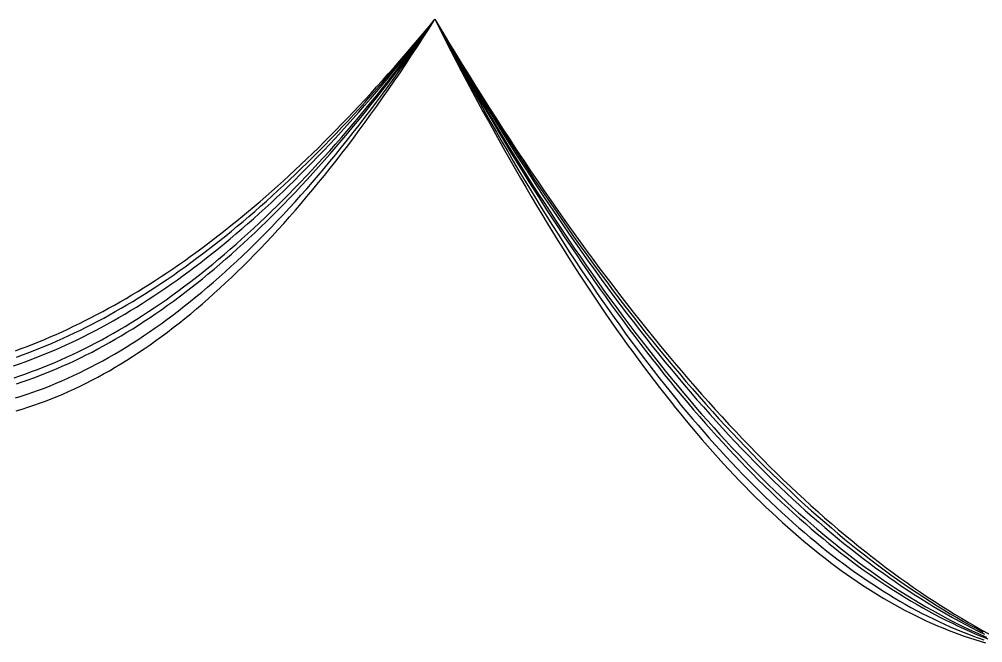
# Model space of a CAD drawing. Header units: metres. Extents: x -87 to 28195, y -4474 to 524.
# Drawn here: x 26855.9 to 27277.8, y -2953.1 to -2680 of the extents above; entities that cross this region are included whole.
import ezdxf

# ---------------------------------------------------------------- set-up
doc = ezdxf.new("R2010")
doc.units = ezdxf.units.M
for name, color, linetype in [('CATENARIES_-10_bare', 7, 'Continuous'), ('CATENARIES_-10_ICE', 7, 'Continuous'), ('CATENARIES_-19_bare', 7, 'Continuous'), ('CATENARIES_-19_HEAVY_ICE', 7, 'Continuous'), ('CATENARIES_0', 7, 'Continuous'), ('CATENARIES_0_ICE', 7, 'Continuous'), ('CATENARIES_50_theoretical', 7, 'Continuous')]:
    doc.layers.add(name, color=color, linetype=linetype)

msp = doc.modelspace()

# ---------------------------------------------------------------- linework, layer by layer
at = {"layer": 'CATENARIES_-10_bare'}
for points in [[(26854.73, -2827.96, 0), (26857.27, -2827.05, 0), (26859.82, -2826.1, 0), (26862.36, -2825.12, 0), (26864.91, -2824.11, 0), (26867.45, -2823.07, 0), (26870, -2822, 0), (26872.54, -2820.89, 0), (26875.08, -2819.75, 0), (26877.63, -2818.58, 0), (26880.17, -2817.38, 0), (26882.72, -2816.14, 0), (26885.26, -2814.88, 0), (26887.81, -2813.58, 0), (26890.35, -2812.25, 0), (26892.89, -2810.88, 0), (26895.44, -2809.49, 0), (26897.98, -2808.06, 0), (26900.53, -2806.6, 0), (26903.07, -2805.11, 0), (26905.62, -2803.58, 0), (26908.16, -2802.03, 0), (26910.7, -2800.44, 0), (26913.25, -2798.82, 0), (26915.79, -2797.17, 0), (26918.34, -2795.48, 0), (26920.88, -2793.77, 0), (26923.43, -2792.02, 0), (26925.97, -2790.24, 0), (26928.51, -2788.42, 0), (26931.06, -2786.58, 0), (26933.6, -2784.7, 0), (26936.15, -2782.79, 0), (26938.69, -2780.85, 0), (26941.24, -2778.87, 0), (26943.78, -2776.87, 0), (26946.32, -2774.83, 0), (26948.87, -2772.76, 0), (26951.41, -2770.66, 0), (26953.96, -2768.52, 0), (26956.5, -2766.36, 0), (26959.05, -2764.16, 0), (26961.59, -2761.93, 0), (26964.14, -2759.66, 0), (26966.68, -2757.37, 0), (26969.22, -2755.04, 0), (26971.77, -2752.68, 0), (26974.31, -2750.29, 0), (26976.86, -2747.86, 0), (26979.4, -2745.4, 0), (26981.95, -2742.92, 0), (26984.49, -2740.39, 0), (26987.03, -2737.84, 0), (26989.58, -2735.26, 0), (26992.12, -2732.64, 0), (26994.67, -2729.99, 0), (26997.21, -2727.31, 0), (26999.76, -2724.59, 0), (27002.3, -2721.84, 0), (27004.84, -2719.06, 0), (27007.39, -2716.25, 0), (27009.93, -2713.41, 0), (27012.48, -2710.53, 0), (27015.02, -2707.63, 0), (27017.57, -2704.69, 0), (27020.11, -2701.71, 0), (27022.65, -2698.71, 0), (27025.2, -2695.67, 0), (27027.74, -2692.6, 0), (27030.29, -2689.5, 0), (27032.83, -2686.37, 0), (27035.38, -2683.2, 0), (27037.92, -2680, 0)], [(27037.92, -2680, 0), (27040.81, -2684.95, 0), (27043.71, -2689.86, 0), (27046.6, -2694.72, 0), (27049.49, -2699.55, 0), (27052.39, -2704.33, 0), (27055.28, -2709.07, 0), (27058.18, -2713.76, 0), (27061.07, -2718.42, 0), (27063.96, -2723.03, 0), (27066.86, -2727.6, 0), (27069.75, -2732.13, 0), (27072.64, -2736.62, 0), (27075.54, -2741.07, 0), (27078.43, -2745.47, 0), (27081.32, -2749.83, 0), (27084.22, -2754.15, 0), (27087.11, -2758.43, 0), (27090, -2762.66, 0), (27092.9, -2766.86, 0), (27095.79, -2771.01, 0), (27098.69, -2775.12, 0), (27101.58, -2779.19, 0), (27104.47, -2783.21, 0), (27107.37, -2787.2, 0), (27110.26, -2791.14, 0), (27113.15, -2795.04, 0), (27116.05, -2798.9, 0), (27118.94, -2802.72, 0), (27121.83, -2806.49, 0), (27124.73, -2810.22, 0), (27127.62, -2813.92, 0), (27130.52, -2817.57, 0), (27133.41, -2821.17, 0), (27136.3, -2824.74, 0), (27139.2, -2828.26, 0), (27142.09, -2831.75, 0), (27144.98, -2835.19, 0), (27147.88, -2838.59, 0), (27150.77, -2841.94, 0), (27153.66, -2845.26, 0), (27156.56, -2848.53, 0), (27159.45, -2851.77, 0), (27162.34, -2854.96, 0), (27165.24, -2858.1, 0), (27168.13, -2861.21, 0), (27171.03, -2864.28, 0), (27173.92, -2867.3, 0), (27176.81, -2870.28, 0), (27179.71, -2873.22, 0), (27182.6, -2876.12, 0), (27185.49, -2878.98, 0), (27188.39, -2881.79, 0), (27191.28, -2884.57, 0), (27194.17, -2887.3, 0), (27197.07, -2889.99, 0), (27199.96, -2892.64, 0), (27202.85, -2895.24, 0), (27205.75, -2897.81, 0), (27208.64, -2900.33, 0), (27211.54, -2902.81, 0), (27214.43, -2905.25, 0), (27217.32, -2907.65, 0), (27220.22, -2910.01, 0), (27223.11, -2912.32, 0), (27226, -2914.6, 0), (27228.9, -2916.83, 0), (27231.79, -2919.02, 0), (27234.68, -2921.17, 0), (27237.58, -2923.28, 0), (27240.47, -2925.34, 0), (27243.37, -2927.37, 0), (27246.26, -2929.35, 0), (27249.15, -2931.29, 0), (27252.05, -2933.19, 0), (27254.94, -2935.05, 0), (27257.83, -2936.87, 0), (27260.73, -2938.64, 0), (27263.62, -2940.37, 0), (27266.51, -2942.07, 0), (27269.41, -2943.72, 0), (27272.3, -2945.32, 0), (27275.19, -2946.89, 0), (27278.09, -2948.42, 0)]]:
    msp.add_polyline3d(points, dxfattribs=at)
at = {"layer": 'CATENARIES_-10_ICE'}
for points in [[(26853.63, -2836.99, 0), (26856.19, -2836.15, 0), (26858.75, -2835.27, 0), (26861.3, -2834.35, 0), (26863.86, -2833.39, 0), (26866.42, -2832.4, 0), (26868.98, -2831.36, 0), (26871.54, -2830.29, 0), (26874.1, -2829.19, 0), (26876.66, -2828.04, 0), (26879.22, -2826.86, 0), (26881.78, -2825.64, 0), (26884.34, -2824.38, 0), (26886.9, -2823.08, 0), (26889.46, -2821.75, 0), (26892.02, -2820.38, 0), (26894.58, -2818.97, 0), (26897.14, -2817.53, 0), (26899.7, -2816.04, 0), (26902.26, -2814.52, 0), (26904.82, -2812.96, 0), (26907.38, -2811.37, 0), (26909.94, -2809.73, 0), (26912.5, -2808.06, 0), (26915.06, -2806.35, 0), (26917.62, -2804.61, 0), (26920.18, -2802.82, 0), (26922.74, -2801, 0), (26925.3, -2799.14, 0), (26927.86, -2797.25, 0), (26930.42, -2795.31, 0), (26932.97, -2793.34, 0), (26935.53, -2791.33, 0), (26938.09, -2789.28, 0), (26940.65, -2787.2, 0), (26943.21, -2785.07, 0), (26945.77, -2782.91, 0), (26948.33, -2780.71, 0), (26950.89, -2778.48, 0), (26953.45, -2776.2, 0), (26956.01, -2773.89, 0), (26958.57, -2771.54, 0), (26961.13, -2769.16, 0), (26963.69, -2766.73, 0), (26966.25, -2764.27, 0), (26968.81, -2761.77, 0), (26971.37, -2759.23, 0), (26973.93, -2756.66, 0), (26976.49, -2754.04, 0), (26979.05, -2751.39, 0), (26981.61, -2748.71, 0), (26984.17, -2745.98, 0), (26986.73, -2743.22, 0), (26989.29, -2740.41, 0), (26991.85, -2737.57, 0), (26994.41, -2734.7, 0), (26996.97, -2731.78, 0), (26999.53, -2728.83, 0), (27002.09, -2725.84, 0), (27004.64, -2722.81, 0), (27007.2, -2719.74, 0), (27009.76, -2716.64, 0), (27012.32, -2713.5, 0), (27014.88, -2710.32, 0), (27017.44, -2707.1, 0), (27020, -2703.85, 0), (27022.56, -2700.55, 0), (27025.12, -2697.22, 0), (27027.68, -2693.85, 0), (27030.24, -2690.45, 0), (27032.8, -2687, 0), (27035.36, -2683.52, 0), (27037.92, -2680, 0)], [(27037.92, -2680, 0), (27040.57, -2684.81, 0), (27043.23, -2689.58, 0), (27045.88, -2694.3, 0), (27048.54, -2698.99, 0), (27051.19, -2703.63, 0), (27053.85, -2708.24, 0), (27056.5, -2712.8, 0), (27059.16, -2717.32, 0), (27061.81, -2721.8, 0), (27064.47, -2726.24, 0), (27067.12, -2730.64, 0), (27069.78, -2735, 0), (27072.43, -2739.32, 0), (27075.09, -2743.59, 0), (27077.74, -2747.83, 0), (27080.4, -2752.02, 0), (27083.05, -2756.17, 0), (27085.71, -2760.29, 0), (27088.36, -2764.36, 0), (27091.02, -2768.39, 0), (27093.67, -2772.38, 0), (27096.33, -2776.33, 0), (27098.98, -2780.24, 0), (27101.64, -2784.1, 0), (27104.29, -2787.93, 0), (27106.95, -2791.72, 0), (27109.6, -2795.46, 0), (27112.26, -2799.17, 0), (27114.91, -2802.83, 0), (27117.57, -2806.45, 0), (27120.22, -2810.04, 0), (27122.88, -2813.58, 0), (27125.53, -2817.08, 0), (27128.19, -2820.54, 0), (27130.84, -2823.96, 0), (27133.5, -2827.34, 0), (27136.15, -2830.67, 0), (27138.81, -2833.97, 0), (27141.46, -2837.23, 0), (27144.12, -2840.44, 0), (27146.77, -2843.62, 0), (27149.43, -2846.75, 0), (27152.08, -2849.85, 0), (27154.74, -2852.9, 0), (27157.39, -2855.91, 0), (27160.05, -2858.88, 0), (27162.7, -2861.81, 0), (27165.36, -2864.7, 0), (27168.01, -2867.55, 0), (27170.67, -2870.36, 0), (27173.32, -2873.13, 0), (27175.98, -2875.86, 0), (27178.63, -2878.55, 0), (27181.29, -2881.2, 0), (27183.94, -2883.8, 0), (27186.6, -2886.37, 0), (27189.25, -2888.89, 0), (27191.91, -2891.38, 0), (27194.56, -2893.82, 0), (27197.22, -2896.23, 0), (27199.87, -2898.59, 0), (27202.53, -2900.91, 0), (27205.18, -2903.19, 0), (27207.84, -2905.44, 0), (27210.49, -2907.64, 0), (27213.15, -2909.8, 0), (27215.8, -2911.92, 0), (27218.46, -2914, 0), (27221.11, -2916.04, 0), (27223.77, -2918.03, 0), (27226.42, -2919.99, 0), (27229.08, -2921.91, 0), (27231.73, -2923.79, 0), (27234.39, -2925.62, 0), (27237.04, -2927.42, 0), (27239.7, -2929.17, 0), (27242.35, -2930.89, 0), (27245.01, -2932.56, 0), (27247.66, -2934.2, 0), (27250.32, -2935.79, 0), (27252.97, -2937.35, 0), (27255.63, -2938.86, 0), (27258.28, -2940.33, 0), (27260.94, -2941.76, 0), (27263.59, -2943.15, 0), (27266.25, -2944.51, 0), (27268.9, -2945.82, 0), (27271.56, -2947.09, 0), (27274.21, -2948.32, 0), (27276.87, -2949.51, 0), (27279.52, -2950.65, 0)]]:
    msp.add_polyline3d(points, dxfattribs=at)
at = {"layer": 'CATENARIES_-19_bare'}
for points in [[(26854.22, -2825.16, 0), (26856.77, -2824.23, 0), (26859.32, -2823.27, 0), (26861.87, -2822.28, 0), (26864.42, -2821.26, 0), (26866.97, -2820.2, 0), (26869.52, -2819.12, 0), (26872.08, -2818.01, 0), (26874.63, -2816.86, 0), (26877.18, -2815.69, 0), (26879.73, -2814.48, 0), (26882.28, -2813.25, 0), (26884.83, -2811.98, 0), (26887.38, -2810.68, 0), (26889.94, -2809.36, 0), (26892.49, -2808, 0), (26895.04, -2806.61, 0), (26897.59, -2805.19, 0), (26900.14, -2803.74, 0), (26902.69, -2802.26, 0), (26905.24, -2800.75, 0), (26907.8, -2799.21, 0), (26910.35, -2797.63, 0), (26912.9, -2796.03, 0), (26915.45, -2794.4, 0), (26918, -2792.73, 0), (26920.55, -2791.04, 0), (26923.1, -2789.32, 0), (26925.66, -2787.56, 0), (26928.21, -2785.77, 0), (26930.76, -2783.96, 0), (26933.31, -2782.11, 0), (26935.86, -2780.23, 0), (26938.41, -2778.32, 0), (26940.97, -2776.38, 0), (26943.52, -2774.41, 0), (26946.07, -2772.41, 0), (26948.62, -2770.38, 0), (26951.17, -2768.32, 0), (26953.72, -2766.23, 0), (26956.27, -2764.11, 0), (26958.83, -2761.95, 0), (26961.38, -2759.77, 0), (26963.93, -2757.56, 0), (26966.48, -2755.31, 0), (26969.03, -2753.04, 0), (26971.58, -2750.73, 0), (26974.13, -2748.39, 0), (26976.69, -2746.02, 0), (26979.24, -2743.63, 0), (26981.79, -2741.2, 0), (26984.34, -2738.74, 0), (26986.89, -2736.25, 0), (26989.44, -2733.73, 0), (26991.99, -2731.17, 0), (26994.55, -2728.59, 0), (26997.1, -2725.98, 0), (26999.65, -2723.34, 0), (27002.2, -2720.66, 0), (27004.75, -2717.96, 0), (27007.3, -2715.22, 0), (27009.85, -2712.46, 0), (27012.41, -2709.66, 0), (27014.96, -2706.83, 0), (27017.51, -2703.97, 0), (27020.06, -2701.08, 0), (27022.61, -2698.16, 0), (27025.16, -2695.21, 0), (27027.71, -2692.23, 0), (27030.27, -2689.22, 0), (27032.82, -2686.18, 0), (27035.37, -2683.1, 0), (27037.92, -2680, 0)], [(27037.92, -2680, 0), (27040.91, -2685.02, 0), (27043.91, -2689.99, 0), (27046.9, -2694.93, 0), (27049.9, -2699.82, 0), (27052.89, -2704.67, 0), (27055.89, -2709.47, 0), (27058.88, -2714.24, 0), (27061.88, -2718.96, 0), (27064.87, -2723.63, 0), (27067.87, -2728.27, 0), (27070.86, -2732.86, 0), (27073.85, -2737.41, 0), (27076.85, -2741.92, 0), (27079.84, -2746.39, 0), (27082.84, -2750.81, 0), (27085.83, -2755.19, 0), (27088.83, -2759.53, 0), (27091.82, -2763.82, 0), (27094.82, -2768.08, 0), (27097.81, -2772.29, 0), (27100.81, -2776.45, 0), (27103.8, -2780.58, 0), (27106.79, -2784.66, 0), (27109.79, -2788.7, 0), (27112.78, -2792.7, 0), (27115.78, -2796.66, 0), (27118.77, -2800.57, 0), (27121.77, -2804.44, 0), (27124.76, -2808.27, 0), (27127.76, -2812.06, 0), (27130.75, -2815.8, 0), (27133.75, -2819.51, 0), (27136.74, -2823.17, 0), (27139.73, -2826.78, 0), (27142.73, -2830.36, 0), (27145.72, -2833.89, 0), (27148.72, -2837.38, 0), (27151.71, -2840.83, 0), (27154.71, -2844.23, 0), (27157.7, -2847.6, 0), (27160.7, -2850.92, 0), (27163.69, -2854.2, 0), (27166.68, -2857.44, 0), (27169.68, -2860.63, 0), (27172.67, -2863.78, 0), (27175.67, -2866.89, 0), (27178.66, -2869.96, 0), (27181.66, -2872.98, 0), (27184.65, -2875.97, 0), (27187.65, -2878.91, 0), (27190.64, -2881.81, 0), (27193.64, -2884.66, 0), (27196.63, -2887.48, 0), (27199.62, -2890.25, 0), (27202.62, -2892.98, 0), (27205.61, -2895.67, 0), (27208.61, -2898.31, 0), (27211.6, -2900.92, 0), (27214.6, -2903.48, 0), (27217.59, -2906, 0), (27220.59, -2908.47, 0), (27223.58, -2910.91, 0), (27226.58, -2913.3, 0), (27229.57, -2915.65, 0), (27232.56, -2917.96, 0), (27235.56, -2920.22, 0), (27238.55, -2922.45, 0), (27241.55, -2924.63, 0), (27244.54, -2926.77, 0), (27247.54, -2928.87, 0), (27250.53, -2930.92, 0), (27253.53, -2932.94, 0), (27256.52, -2934.91, 0), (27259.52, -2936.84, 0), (27262.51, -2938.72, 0), (27265.5, -2940.57, 0), (27268.5, -2942.37, 0), (27271.49, -2944.13, 0), (27274.49, -2945.85, 0), (27277.48, -2947.53, 0), (27280.48, -2949.16, 0)]]:
    msp.add_polyline3d(points, dxfattribs=at)
at = {"layer": 'CATENARIES_-19_HEAVY_ICE'}
for points in [[(26854.2, -2845.87, 0), (26856.76, -2845.09, 0), (26859.31, -2844.26, 0), (26861.86, -2843.38, 0), (26864.41, -2842.47, 0), (26866.96, -2841.51, 0), (26869.51, -2840.51, 0), (26872.07, -2839.46, 0), (26874.62, -2838.38, 0), (26877.17, -2837.25, 0), (26879.72, -2836.08, 0), (26882.27, -2834.86, 0), (26884.82, -2833.61, 0), (26887.37, -2832.31, 0), (26889.93, -2830.97, 0), (26892.48, -2829.58, 0), (26895.03, -2828.15, 0), (26897.58, -2826.68, 0), (26900.13, -2825.17, 0), (26902.68, -2823.62, 0), (26905.24, -2822.02, 0), (26907.79, -2820.38, 0), (26910.34, -2818.7, 0), (26912.89, -2816.97, 0), (26915.44, -2815.2, 0), (26917.99, -2813.39, 0), (26920.55, -2811.54, 0), (26923.1, -2809.64, 0), (26925.65, -2807.7, 0), (26928.2, -2805.72, 0), (26930.75, -2803.69, 0), (26933.3, -2801.63, 0), (26935.86, -2799.52, 0), (26938.41, -2797.36, 0), (26940.96, -2795.17, 0), (26943.51, -2792.93, 0), (26946.06, -2790.65, 0), (26948.61, -2788.32, 0), (26951.17, -2785.96, 0), (26953.72, -2783.55, 0), (26956.27, -2781.1, 0), (26958.82, -2778.6, 0), (26961.37, -2776.06, 0), (26963.92, -2773.48, 0), (26966.47, -2770.86, 0), (26969.03, -2768.19, 0), (26971.58, -2765.49, 0), (26974.13, -2762.73, 0), (26976.68, -2759.94, 0), (26979.23, -2757.1, 0), (26981.78, -2754.22, 0), (26984.34, -2751.3, 0), (26986.89, -2748.33, 0), (26989.44, -2745.32, 0), (26991.99, -2742.27, 0), (26994.54, -2739.18, 0), (26997.09, -2736.04, 0), (26999.65, -2732.86, 0), (27002.2, -2729.64, 0), (27004.75, -2726.37, 0), (27007.3, -2723.06, 0), (27009.85, -2719.71, 0), (27012.4, -2716.31, 0), (27014.96, -2712.88, 0), (27017.51, -2709.4, 0), (27020.06, -2705.87, 0), (27022.61, -2702.3, 0), (27025.16, -2698.69, 0), (27027.71, -2695.04, 0), (27030.27, -2691.35, 0), (27032.82, -2687.61, 0), (27035.37, -2683.83, 0), (27037.92, -2680, 0)], [(27037.92, -2680, 0), (27040.37, -2684.7, 0), (27042.83, -2689.36, 0), (27045.28, -2693.98, 0), (27047.73, -2698.56, 0), (27050.18, -2703.11, 0), (27052.64, -2707.61, 0), (27055.09, -2712.07, 0), (27057.54, -2716.49, 0), (27059.99, -2720.87, 0), (27062.45, -2725.21, 0), (27064.9, -2729.51, 0), (27067.35, -2733.77, 0), (27069.8, -2737.99, 0), (27072.26, -2742.18, 0), (27074.71, -2746.32, 0), (27077.16, -2750.42, 0), (27079.62, -2754.48, 0), (27082.07, -2758.5, 0), (27084.52, -2762.48, 0), (27086.97, -2766.43, 0), (27089.43, -2770.33, 0), (27091.88, -2774.19, 0), (27094.33, -2778.01, 0), (27096.78, -2781.8, 0), (27099.24, -2785.54, 0), (27101.69, -2789.24, 0), (27104.14, -2792.91, 0), (27106.59, -2796.53, 0), (27109.05, -2800.11, 0), (27111.5, -2803.66, 0), (27113.95, -2807.16, 0), (27116.41, -2810.63, 0), (27118.86, -2814.05, 0), (27121.31, -2817.44, 0), (27123.76, -2820.78, 0), (27126.22, -2824.09, 0), (27128.67, -2827.36, 0), (27131.12, -2830.58, 0), (27133.57, -2833.77, 0), (27136.03, -2836.92, 0), (27138.48, -2840.02, 0), (27140.93, -2843.09, 0), (27143.38, -2846.12, 0), (27145.84, -2849.11, 0), (27148.29, -2852.06, 0), (27150.74, -2854.97, 0), (27153.2, -2857.84, 0), (27155.65, -2860.67, 0), (27158.1, -2863.46, 0), (27160.55, -2866.21, 0), (27163.01, -2868.92, 0), (27165.46, -2871.59, 0), (27167.91, -2874.22, 0), (27170.36, -2876.81, 0), (27172.82, -2879.37, 0), (27175.27, -2881.88, 0), (27177.72, -2884.35, 0), (27180.17, -2886.79, 0), (27182.63, -2889.18, 0), (27185.08, -2891.54, 0), (27187.53, -2893.86, 0), (27189.99, -2896.13, 0), (27192.44, -2898.37, 0), (27194.89, -2900.57, 0), (27197.34, -2902.72, 0), (27199.8, -2904.84, 0), (27202.25, -2906.92, 0), (27204.7, -2908.96, 0), (27207.15, -2910.96, 0), (27209.61, -2912.92, 0), (27212.06, -2914.84, 0), (27214.51, -2916.72, 0), (27216.96, -2918.56, 0), (27219.42, -2920.37, 0), (27221.87, -2922.13, 0), (27224.32, -2923.85, 0), (27226.78, -2925.54, 0), (27229.23, -2927.18, 0), (27231.68, -2928.79, 0), (27234.13, -2930.35, 0), (27236.59, -2931.88, 0), (27239.04, -2933.37, 0), (27241.49, -2934.82, 0), (27243.94, -2936.22, 0), (27246.4, -2937.59, 0), (27248.85, -2938.92, 0), (27251.3, -2940.21, 0), (27253.75, -2941.46, 0), (27256.21, -2942.67, 0), (27258.66, -2943.85, 0), (27261.11, -2944.98, 0), (27263.57, -2946.07, 0), (27266.02, -2947.13, 0), (27268.47, -2948.14, 0), (27270.92, -2949.11, 0), (27273.38, -2950.05, 0), (27275.83, -2950.95, 0), (27278.28, -2951.8, 0)]]:
    msp.add_polyline3d(points, dxfattribs=at)
at = {"layer": 'CATENARIES_0'}
for points in [[(26853.4, -2831.78, 0), (26855.96, -2830.9, 0), (26858.53, -2829.98, 0), (26861.09, -2829.03, 0), (26863.65, -2828.05, 0), (26866.21, -2827.03, 0), (26868.78, -2825.98, 0), (26871.34, -2824.89, 0), (26873.9, -2823.77, 0), (26876.46, -2822.61, 0), (26879.03, -2821.42, 0), (26881.59, -2820.2, 0), (26884.15, -2818.94, 0), (26886.72, -2817.64, 0), (26889.28, -2816.31, 0), (26891.84, -2814.95, 0), (26894.4, -2813.55, 0), (26896.97, -2812.12, 0), (26899.53, -2810.65, 0), (26902.09, -2809.15, 0), (26904.66, -2807.61, 0), (26907.22, -2806.04, 0), (26909.78, -2804.44, 0), (26912.34, -2802.8, 0), (26914.91, -2801.12, 0), (26917.47, -2799.41, 0), (26920.03, -2797.67, 0), (26922.59, -2795.89, 0), (26925.16, -2794.08, 0), (26927.72, -2792.23, 0), (26930.28, -2790.35, 0), (26932.85, -2788.43, 0), (26935.41, -2786.48, 0), (26937.97, -2784.49, 0), (26940.53, -2782.47, 0), (26943.1, -2780.42, 0), (26945.66, -2778.33, 0), (26948.22, -2776.2, 0), (26950.79, -2774.04, 0), (26953.35, -2771.85, 0), (26955.91, -2769.62, 0), (26958.47, -2767.36, 0), (26961.04, -2765.06, 0), (26963.6, -2762.73, 0), (26966.16, -2760.36, 0), (26968.72, -2757.96, 0), (26971.29, -2755.52, 0), (26973.85, -2753.05, 0), (26976.41, -2750.55, 0), (26978.98, -2748.01, 0), (26981.54, -2745.43, 0), (26984.1, -2742.82, 0), (26986.66, -2740.18, 0), (26989.23, -2737.5, 0), (26991.79, -2734.79, 0), (26994.35, -2732.04, 0), (26996.92, -2729.25, 0), (26999.48, -2726.44, 0), (27002.04, -2723.58, 0), (27004.6, -2720.7, 0), (27007.17, -2717.77, 0), (27009.73, -2714.82, 0), (27012.29, -2711.83, 0), (27014.85, -2708.8, 0), (27017.42, -2705.74, 0), (27019.98, -2702.64, 0), (27022.54, -2699.51, 0), (27025.11, -2696.35, 0), (27027.67, -2693.15, 0), (27030.23, -2689.91, 0), (27032.79, -2686.64, 0), (27035.36, -2683.34, 0), (27037.92, -2680, 0)], [(27037.92, -2680, 0), (27040.72, -2684.9, 0), (27043.52, -2689.75, 0), (27046.32, -2694.57, 0), (27049.12, -2699.34, 0), (27051.92, -2704.07, 0), (27054.72, -2708.76, 0), (27057.51, -2713.4, 0), (27060.31, -2718.01, 0), (27063.11, -2722.57, 0), (27065.91, -2727.09, 0), (27068.71, -2731.57, 0), (27071.51, -2736.01, 0), (27074.31, -2740.41, 0), (27077.11, -2744.76, 0), (27079.91, -2749.08, 0), (27082.71, -2753.35, 0), (27085.51, -2757.58, 0), (27088.31, -2761.77, 0), (27091.11, -2765.91, 0), (27093.9, -2770.02, 0), (27096.7, -2774.08, 0), (27099.5, -2778.1, 0), (27102.3, -2782.08, 0), (27105.1, -2786.02, 0), (27107.9, -2789.92, 0), (27110.7, -2793.77, 0), (27113.5, -2797.59, 0), (27116.3, -2801.36, 0), (27119.1, -2805.09, 0), (27121.9, -2808.78, 0), (27124.7, -2812.43, 0), (27127.5, -2816.04, 0), (27130.29, -2819.6, 0), (27133.09, -2823.12, 0), (27135.89, -2826.61, 0), (27138.69, -2830.05, 0), (27141.49, -2833.45, 0), (27144.29, -2836.8, 0), (27147.09, -2840.12, 0), (27149.89, -2843.39, 0), (27152.69, -2846.63, 0), (27155.49, -2849.82, 0), (27158.29, -2852.97, 0), (27161.09, -2856.08, 0), (27163.89, -2859.14, 0), (27166.68, -2862.17, 0), (27169.48, -2865.16, 0), (27172.28, -2868.1, 0), (27175.08, -2871, 0), (27177.88, -2873.86, 0), (27180.68, -2876.68, 0), (27183.48, -2879.46, 0), (27186.28, -2882.19, 0), (27189.08, -2884.89, 0), (27191.88, -2887.54, 0), (27194.68, -2890.15, 0), (27197.48, -2892.73, 0), (27200.28, -2895.26, 0), (27203.08, -2897.74, 0), (27205.87, -2900.19, 0), (27208.67, -2902.6, 0), (27211.47, -2904.96, 0), (27214.27, -2907.28, 0), (27217.07, -2909.56, 0), (27219.87, -2911.81, 0), (27222.67, -2914, 0), (27225.47, -2916.16, 0), (27228.27, -2918.28, 0), (27231.07, -2920.35, 0), (27233.87, -2922.39, 0), (27236.67, -2924.38, 0), (27239.47, -2926.33, 0), (27242.26, -2928.24, 0), (27245.06, -2930.11, 0), (27247.86, -2931.94, 0), (27250.66, -2933.73, 0), (27253.46, -2935.47, 0), (27256.26, -2937.17, 0), (27259.06, -2938.84, 0), (27261.86, -2940.46, 0), (27264.66, -2942.04, 0), (27267.46, -2943.58, 0), (27270.26, -2945.08, 0), (27273.06, -2946.53, 0), (27275.86, -2947.95, 0), (27278.65, -2949.32, 0)]]:
    msp.add_polyline3d(points, dxfattribs=at)
at = {"layer": 'CATENARIES_0_ICE'}
for points in [[(26854.69, -2839.63, 0), (26857.23, -2838.8, 0), (26859.78, -2837.93, 0), (26862.32, -2837.01, 0), (26864.87, -2836.06, 0), (26867.41, -2835.07, 0), (26869.96, -2834.04, 0), (26872.5, -2832.97, 0), (26875.05, -2831.87, 0), (26877.59, -2830.72, 0), (26880.14, -2829.54, 0), (26882.68, -2828.31, 0), (26885.23, -2827.05, 0), (26887.77, -2825.75, 0), (26890.32, -2824.41, 0), (26892.86, -2823.03, 0), (26895.41, -2821.61, 0), (26897.95, -2820.15, 0), (26900.5, -2818.66, 0), (26903.04, -2817.12, 0), (26905.59, -2815.55, 0), (26908.13, -2813.94, 0), (26910.68, -2812.29, 0), (26913.22, -2810.6, 0), (26915.77, -2808.87, 0), (26918.31, -2807.1, 0), (26920.86, -2805.29, 0), (26923.4, -2803.45, 0), (26925.95, -2801.56, 0), (26928.49, -2799.64, 0), (26931.04, -2797.67, 0), (26933.58, -2795.67, 0), (26936.12, -2793.63, 0), (26938.67, -2791.55, 0), (26941.21, -2789.43, 0), (26943.76, -2787.28, 0), (26946.3, -2785.08, 0), (26948.85, -2782.84, 0), (26951.39, -2780.57, 0), (26953.94, -2778.26, 0), (26956.48, -2775.9, 0), (26959.03, -2773.51, 0), (26961.57, -2771.08, 0), (26964.12, -2768.61, 0), (26966.66, -2766.1, 0), (26969.21, -2763.56, 0), (26971.75, -2760.97, 0), (26974.3, -2758.34, 0), (26976.84, -2755.68, 0), (26979.39, -2752.98, 0), (26981.93, -2750.23, 0), (26984.48, -2747.45, 0), (26987.02, -2744.63, 0), (26989.57, -2741.77, 0), (26992.11, -2738.87, 0), (26994.66, -2735.93, 0), (26997.2, -2732.96, 0), (26999.75, -2729.94, 0), (27002.29, -2726.88, 0), (27004.84, -2723.79, 0), (27007.38, -2720.66, 0), (27009.93, -2717.48, 0), (27012.47, -2714.27, 0), (27015.02, -2711.02, 0), (27017.56, -2707.73, 0), (27020.11, -2704.4, 0), (27022.65, -2701.03, 0), (27025.2, -2697.63, 0), (27027.74, -2694.18, 0), (27030.29, -2690.69, 0), (27032.83, -2687.17, 0), (27035.38, -2683.6, 0), (27037.92, -2680, 0)], [(27037.92, -2680, 0), (27040.5, -2684.75, 0), (27043.07, -2689.47, 0), (27045.65, -2694.14, 0), (27048.22, -2698.77, 0), (27050.8, -2703.36, 0), (27053.37, -2707.92, 0), (27055.95, -2712.43, 0), (27058.52, -2716.9, 0), (27061.1, -2721.33, 0), (27063.67, -2725.72, 0), (27066.25, -2730.07, 0), (27068.82, -2734.38, 0), (27071.4, -2738.65, 0), (27073.97, -2742.88, 0), (27076.55, -2747.07, 0), (27079.12, -2751.22, 0), (27081.7, -2755.32, 0), (27084.28, -2759.39, 0), (27086.85, -2763.42, 0), (27089.43, -2767.41, 0), (27092, -2771.35, 0), (27094.58, -2775.26, 0), (27097.15, -2779.13, 0), (27099.73, -2782.96, 0), (27102.3, -2786.74, 0), (27104.88, -2790.49, 0), (27107.45, -2794.19, 0), (27110.03, -2797.86, 0), (27112.6, -2801.49, 0), (27115.18, -2805.07, 0), (27117.75, -2808.62, 0), (27120.33, -2812.12, 0), (27122.9, -2815.59, 0), (27125.48, -2819.01, 0), (27128.06, -2822.4, 0), (27130.63, -2825.74, 0), (27133.21, -2829.05, 0), (27135.78, -2832.31, 0), (27138.36, -2835.54, 0), (27140.93, -2838.72, 0), (27143.51, -2841.86, 0), (27146.08, -2844.97, 0), (27148.66, -2848.03, 0), (27151.23, -2851.06, 0), (27153.81, -2854.04, 0), (27156.38, -2856.99, 0), (27158.96, -2859.89, 0), (27161.53, -2862.76, 0), (27164.11, -2865.58, 0), (27166.68, -2868.36, 0), (27169.26, -2871.11, 0), (27171.84, -2873.81, 0), (27174.41, -2876.48, 0), (27176.99, -2879.1, 0), (27179.56, -2881.69, 0), (27182.14, -2884.23, 0), (27184.71, -2886.73, 0), (27187.29, -2889.2, 0), (27189.86, -2891.62, 0), (27192.44, -2894.01, 0), (27195.01, -2896.35, 0), (27197.59, -2898.66, 0), (27200.16, -2900.92, 0), (27202.74, -2903.15, 0), (27205.31, -2905.33, 0), (27207.89, -2907.48, 0), (27210.47, -2909.58, 0), (27213.04, -2911.65, 0), (27215.62, -2913.67, 0), (27218.19, -2915.66, 0), (27220.77, -2917.6, 0), (27223.34, -2919.51, 0), (27225.92, -2921.38, 0), (27228.49, -2923.2, 0), (27231.07, -2924.99, 0), (27233.64, -2926.73, 0), (27236.22, -2928.44, 0), (27238.79, -2930.11, 0), (27241.37, -2931.73, 0), (27243.94, -2933.32, 0), (27246.52, -2934.87, 0), (27249.09, -2936.38, 0), (27251.67, -2937.84, 0), (27254.25, -2939.27, 0), (27256.82, -2940.66, 0), (27259.4, -2942.01, 0), (27261.97, -2943.32, 0), (27264.55, -2944.58, 0), (27267.12, -2945.81, 0), (27269.7, -2947, 0), (27272.27, -2948.15, 0), (27274.85, -2949.26, 0), (27277.42, -2950.33, 0), (27280, -2951.36, 0)]]:
    msp.add_polyline3d(points, dxfattribs=at)
at = {"layer": 'CATENARIES_50_theoretical'}
for points in [[(26854.63, -2851.48, 0), (26857.18, -2850.72, 0), (26859.72, -2849.92, 0), (26862.27, -2849.08, 0), (26864.81, -2848.19, 0), (26867.36, -2847.25, 0), (26869.9, -2846.27, 0), (26872.45, -2845.24, 0), (26875, -2844.16, 0), (26877.54, -2843.04, 0), (26880.09, -2841.88, 0), (26882.63, -2840.67, 0), (26885.18, -2839.41, 0), (26887.72, -2838.11, 0), (26890.27, -2836.76, 0), (26892.82, -2835.36, 0), (26895.36, -2833.92, 0), (26897.91, -2832.44, 0), (26900.45, -2830.9, 0), (26903, -2829.33, 0), (26905.54, -2827.7, 0), (26908.09, -2826.03, 0), (26910.63, -2824.32, 0), (26913.18, -2822.56, 0), (26915.73, -2820.75, 0), (26918.27, -2818.9, 0), (26920.82, -2817, 0), (26923.36, -2815.06, 0), (26925.91, -2813.07, 0), (26928.45, -2811.03, 0), (26931, -2808.95, 0), (26933.55, -2806.82, 0), (26936.09, -2804.65, 0), (26938.64, -2802.43, 0), (26941.18, -2800.16, 0), (26943.73, -2797.85, 0), (26946.27, -2795.49, 0), (26948.82, -2793.09, 0), (26951.37, -2790.64, 0), (26953.91, -2788.15, 0), (26956.46, -2785.61, 0), (26959, -2783.02, 0), (26961.55, -2780.39, 0), (26964.09, -2777.71, 0), (26966.64, -2774.98, 0), (26969.19, -2772.21, 0), (26971.73, -2769.4, 0), (26974.28, -2766.54, 0), (26976.82, -2763.63, 0), (26979.37, -2760.67, 0), (26981.91, -2757.67, 0), (26984.46, -2754.63, 0), (26987.01, -2751.53, 0), (26989.55, -2748.39, 0), (26992.1, -2745.21, 0), (26994.64, -2741.98, 0), (26997.19, -2738.7, 0), (26999.73, -2735.38, 0), (27002.28, -2732.01, 0), (27004.83, -2728.6, 0), (27007.37, -2725.13, 0), (27009.92, -2721.63, 0), (27012.46, -2718.07, 0), (27015.01, -2714.47, 0), (27017.55, -2710.83, 0), (27020.1, -2707.14, 0), (27022.65, -2703.4, 0), (27025.19, -2699.61, 0), (27027.74, -2695.78, 0), (27030.28, -2691.91, 0), (27032.83, -2687.98, 0), (27035.37, -2684.02, 0), (27037.92, -2680, 0)], [(27037.92, -2680, 0), (27040.26, -2684.64, 0), (27042.6, -2689.25, 0), (27044.94, -2693.81, 0), (27047.28, -2698.34, 0), (27049.63, -2702.83, 0), (27051.97, -2707.27, 0), (27054.31, -2711.68, 0), (27056.65, -2716.05, 0), (27058.99, -2720.38, 0), (27061.33, -2724.67, 0), (27063.67, -2728.92, 0), (27066.01, -2733.13, 0), (27068.36, -2737.3, 0), (27070.7, -2741.43, 0), (27073.04, -2745.53, 0), (27075.38, -2749.58, 0), (27077.72, -2753.59, 0), (27080.06, -2757.57, 0), (27082.4, -2761.51, 0), (27084.74, -2765.4, 0), (27087.08, -2769.26, 0), (27089.43, -2773.08, 0), (27091.77, -2776.86, 0), (27094.11, -2780.6, 0), (27096.45, -2784.3, 0), (27098.79, -2787.96, 0), (27101.13, -2791.59, 0), (27103.47, -2795.17, 0), (27105.81, -2798.72, 0), (27108.16, -2802.22, 0), (27110.5, -2805.69, 0), (27112.84, -2809.12, 0), (27115.18, -2812.51, 0), (27117.52, -2815.85, 0), (27119.86, -2819.17, 0), (27122.2, -2822.44, 0), (27124.54, -2825.67, 0), (27126.88, -2828.86, 0), (27129.23, -2832.02, 0), (27131.57, -2835.13, 0), (27133.91, -2838.21, 0), (27136.25, -2841.25, 0), (27138.59, -2844.25, 0), (27140.93, -2847.2, 0), (27143.27, -2850.13, 0), (27145.61, -2853.01, 0), (27147.96, -2855.85, 0), (27150.3, -2858.65, 0), (27152.64, -2861.42, 0), (27154.98, -2864.14, 0), (27157.32, -2866.83, 0), (27159.66, -2869.48, 0), (27162, -2872.09, 0), (27164.34, -2874.66, 0), (27166.68, -2877.19, 0), (27169.03, -2879.68, 0), (27171.37, -2882.14, 0), (27173.71, -2884.55, 0), (27176.05, -2886.93, 0), (27178.39, -2889.26, 0), (27180.73, -2891.56, 0), (27183.07, -2893.82, 0), (27185.41, -2896.04, 0), (27187.76, -2898.22, 0), (27190.1, -2900.37, 0), (27192.44, -2902.47, 0), (27194.78, -2904.54, 0), (27197.12, -2906.56, 0), (27199.46, -2908.55, 0), (27201.8, -2910.5, 0), (27204.14, -2912.41, 0), (27206.49, -2914.28, 0), (27208.83, -2916.11, 0), (27211.17, -2917.91, 0), (27213.51, -2919.66, 0), (27215.85, -2921.38, 0), (27218.19, -2923.06, 0), (27220.53, -2924.7, 0), (27222.87, -2926.3, 0), (27225.21, -2927.86, 0), (27227.56, -2929.38, 0), (27229.9, -2930.86, 0), (27232.24, -2932.31, 0), (27234.58, -2933.72, 0), (27236.92, -2935.08, 0), (27239.26, -2936.41, 0), (27241.6, -2937.7, 0), (27243.94, -2938.95, 0), (27246.29, -2940.17, 0), (27248.63, -2941.34, 0), (27250.97, -2942.48, 0), (27253.31, -2943.57, 0), (27255.65, -2944.63, 0), (27257.99, -2945.65, 0), (27260.33, -2946.63, 0), (27262.67, -2947.57, 0), (27265.01, -2948.48, 0), (27267.36, -2949.34, 0), (27269.7, -2950.17, 0), (27272.04, -2950.95, 0), (27274.38, -2951.7, 0), (27276.72, -2952.41, 0), (27279.06, -2953.08, 0)]]:
    msp.add_polyline3d(points, dxfattribs=at)

doc.saveas('drawing.dxf')
